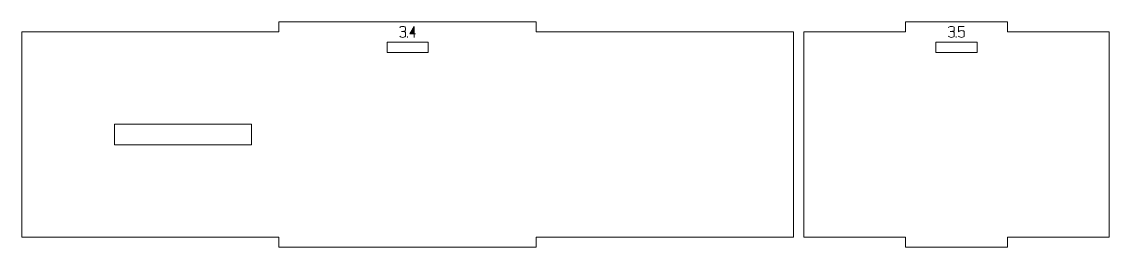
# Model space of a CAD drawing. Header units: centimetres. Extents: x -191 to 212, y -234 to 239.
# Drawn here: x -170.79 to -139.03, y -107.99 to -101.39 of the extents above; entities that cross this region are included whole.
import ezdxf

# ---------------------------------------------------------------- set-up
doc = ezdxf.new("R2010")
doc.units = ezdxf.units.CM
doc.header["$MEASUREMENT"] = 0
doc.layers.add('Capa 1', color=7, linetype='Continuous')

msp = doc.modelspace()

# ---------------------------------------------------------------- hatches: boundary and pattern name
at = {"layer": 'Capa 1', "true_color": 0x3e4095}
h = msp.add_hatch(color=175, dxfattribs=at)
edge = h.paths.add_edge_path()
edge.add_spline(control_points=[(-159.66541, -101.84724), (-159.68895, -101.84724), (-159.7086, -101.8438), (-159.72434, -101.83692), (-159.74009, -101.83004), (-159.74796, -101.82171), (-159.74796, -101.81193), (-159.74796, -101.82171), (-159.74009, -101.83004), (-159.72434, -101.83692), (-159.7086, -101.8438), (-159.68895, -101.84724), (-159.66541, -101.84724), (-159.64187, -101.84724), (-159.62222, -101.8438), (-159.60648, -101.83692), (-159.59073, -101.83004), (-159.58286, -101.82171), (-159.58286, -101.81193), (-159.58286, -101.81193), (-159.58286, -101.70874), (-159.58286, -101.70874), (-159.58286, -101.70048), (-159.58852, -101.6933), (-159.59983, -101.68719), (-159.61114, -101.68107), (-159.64431, -101.67694), (-159.69935, -101.6748), (-159.64462, -101.67144), (-159.61175, -101.66746), (-159.60075, -101.66288), (-159.58974, -101.65829), (-159.58378, -101.6508), (-159.58286, -101.64041), (-159.58286, -101.64041), (-159.58286, -101.56611), (-159.58286, -101.56611), (-159.58286, -101.55633), (-159.59073, -101.548), (-159.60648, -101.54112), (-159.62222, -101.53424), (-159.64187, -101.5308), (-159.66541, -101.5308), (-159.68895, -101.5308), (-159.7086, -101.53424), (-159.72434, -101.54112), (-159.74009, -101.548), (-159.74796, -101.55633), (-159.74796, -101.56611), (-159.74796, -101.55633), (-159.74009, -101.548), (-159.72434, -101.54112), (-159.7086, -101.53424), (-159.68895, -101.5308), (-159.66541, -101.5308), (-159.64187, -101.5308), (-159.62222, -101.53424), (-159.60648, -101.54112), (-159.59073, -101.548), (-159.58286, -101.55633), (-159.58286, -101.56611), (-159.58286, -101.56611), (-159.58286, -101.64041), (-159.58286, -101.64041), (-159.58378, -101.6508), (-159.58974, -101.65829), (-159.60075, -101.66288), (-159.61175, -101.66746), (-159.64462, -101.67144), (-159.69935, -101.6748), (-159.64431, -101.67694), (-159.61114, -101.68107), (-159.59983, -101.68719), (-159.58852, -101.6933), (-159.58286, -101.70048), (-159.58286, -101.70874), (-159.58286, -101.70874), (-159.58286, -101.81193), (-159.58286, -101.81193), (-159.58286, -101.82171), (-159.59073, -101.83004), (-159.60648, -101.83692), (-159.62222, -101.8438), (-159.64187, -101.84724), (-159.66541, -101.84724)], knot_values=[0, 0, 0, 0, 0.03571429, 0.03571429, 0.03571429, 0.07142857, 0.07142857, 0.07142857, 0.10714286, 0.10714286, 0.10714286, 0.14285714, 0.14285714, 0.14285714, 0.17857143, 0.17857143, 0.17857143, 0.21428571, 0.21428571, 0.21428571, 0.25, 0.25, 0.25, 0.28571429, 0.28571429, 0.28571429, 0.32142857, 0.32142857, 0.32142857, 0.35714286, 0.35714286, 0.35714286, 0.39285714, 0.39285714, 0.39285714, 0.42857143, 0.42857143, 0.42857143, 0.46428571, 0.46428571, 0.46428571, 0.5, 0.5, 0.5, 0.53571429, 0.53571429, 0.53571429, 0.57142857, 0.57142857, 0.57142857, 0.60714286, 0.60714286, 0.60714286, 0.64285714, 0.64285714, 0.64285714, 0.67857143, 0.67857143, 0.67857143, 0.71428571, 0.71428571, 0.71428571, 0.75, 0.75, 0.75, 0.78571429, 0.78571429, 0.78571429, 0.82142857, 0.82142857, 0.82142857, 0.85714286, 0.85714286, 0.85714286, 0.89285714, 0.89285714, 0.89285714, 0.92857143, 0.92857143, 0.92857143, 0.96428571, 0.96428571, 0.96428571, 1, 1, 1, 1], degree=3, periodic=1)
h = msp.add_hatch(color=175, dxfattribs=at)
edge = h.paths.add_edge_path()
edge.add_spline(control_points=[(-159.32466, -101.74268), (-159.32466, -101.74268), (-159.32466, -101.53034), (-159.32466, -101.53034), (-159.32466, -101.53034), (-159.45445, -101.74268), (-159.45445, -101.74268), (-159.45445, -101.74268), (-159.32466, -101.74268), (-159.32466, -101.74268)], knot_values=[0, 0, 0, 0, 0.33333333, 0.33333333, 0.33333333, 0.66666667, 0.66666667, 0.66666667, 1, 1, 1, 1], degree=3, periodic=1)
h = msp.add_hatch(color=175, dxfattribs=at)
edge = h.paths.add_edge_path()
edge.add_spline(control_points=[(-159.32466, -101.74268), (-159.32466, -101.74268), (-159.32466, -101.84724), (-159.32466, -101.84724), (-159.32466, -101.84724), (-159.32466, -101.74268), (-159.32466, -101.74268), (-159.32466, -101.74268), (-159.45445, -101.74268), (-159.45445, -101.74268), (-159.45445, -101.74268), (-159.32466, -101.53034), (-159.32466, -101.53034), (-159.32466, -101.53034), (-159.32466, -101.74268), (-159.32466, -101.74268), (-159.32466, -101.74268), (-159.29485, -101.74268), (-159.29485, -101.74268), (-159.29485, -101.74268), (-159.32466, -101.74268), (-159.32466, -101.74268)], knot_values=[0, 0, 0, 0, 0.14285714, 0.14285714, 0.14285714, 0.28571429, 0.28571429, 0.28571429, 0.42857143, 0.42857143, 0.42857143, 0.57142857, 0.57142857, 0.57142857, 0.71428571, 0.71428571, 0.71428571, 0.85714286, 0.85714286, 0.85714286, 1, 1, 1, 1], degree=3, periodic=1)
h = msp.add_hatch(color=175, dxfattribs=at)
edge = h.paths.add_edge_path()
edge.add_spline(control_points=[(-143.63761, -101.84724), (-143.66115, -101.84724), (-143.6808, -101.8438), (-143.69654, -101.83692), (-143.71229, -101.83004), (-143.72016, -101.82171), (-143.72016, -101.81193), (-143.72016, -101.82171), (-143.71229, -101.83004), (-143.69654, -101.83692), (-143.6808, -101.8438), (-143.66115, -101.84724), (-143.63761, -101.84724), (-143.61407, -101.84724), (-143.59442, -101.8438), (-143.57868, -101.83692), (-143.56293, -101.83004), (-143.55506, -101.82171), (-143.55506, -101.81193), (-143.55506, -101.81193), (-143.55506, -101.70874), (-143.55506, -101.70874), (-143.55506, -101.70048), (-143.56072, -101.6933), (-143.57203, -101.68719), (-143.58334, -101.68107), (-143.61651, -101.67694), (-143.67155, -101.6748), (-143.61682, -101.67144), (-143.58395, -101.66746), (-143.57295, -101.66288), (-143.56194, -101.65829), (-143.55598, -101.6508), (-143.55506, -101.64041), (-143.55506, -101.64041), (-143.55506, -101.56611), (-143.55506, -101.56611), (-143.55506, -101.55633), (-143.56293, -101.548), (-143.57868, -101.54112), (-143.59442, -101.53424), (-143.61407, -101.5308), (-143.63761, -101.5308), (-143.66115, -101.5308), (-143.6808, -101.53424), (-143.69654, -101.54112), (-143.71229, -101.548), (-143.72016, -101.55633), (-143.72016, -101.56611), (-143.72016, -101.55633), (-143.71229, -101.548), (-143.69654, -101.54112), (-143.6808, -101.53424), (-143.66115, -101.5308), (-143.63761, -101.5308), (-143.61407, -101.5308), (-143.59442, -101.53424), (-143.57868, -101.54112), (-143.56293, -101.548), (-143.55506, -101.55633), (-143.55506, -101.56611), (-143.55506, -101.56611), (-143.55506, -101.64041), (-143.55506, -101.64041), (-143.55598, -101.6508), (-143.56194, -101.65829), (-143.57295, -101.66288), (-143.58395, -101.66746), (-143.61682, -101.67144), (-143.67155, -101.6748), (-143.61651, -101.67694), (-143.58334, -101.68107), (-143.57203, -101.68719), (-143.56072, -101.6933), (-143.55506, -101.70048), (-143.55506, -101.70874), (-143.55506, -101.70874), (-143.55506, -101.81193), (-143.55506, -101.81193), (-143.55506, -101.82171), (-143.56293, -101.83004), (-143.57868, -101.83692), (-143.59442, -101.8438), (-143.61407, -101.84724), (-143.63761, -101.84724)], knot_values=[0, 0, 0, 0, 0.03571429, 0.03571429, 0.03571429, 0.07142857, 0.07142857, 0.07142857, 0.10714286, 0.10714286, 0.10714286, 0.14285714, 0.14285714, 0.14285714, 0.17857143, 0.17857143, 0.17857143, 0.21428571, 0.21428571, 0.21428571, 0.25, 0.25, 0.25, 0.28571429, 0.28571429, 0.28571429, 0.32142857, 0.32142857, 0.32142857, 0.35714286, 0.35714286, 0.35714286, 0.39285714, 0.39285714, 0.39285714, 0.42857143, 0.42857143, 0.42857143, 0.46428571, 0.46428571, 0.46428571, 0.5, 0.5, 0.5, 0.53571429, 0.53571429, 0.53571429, 0.57142857, 0.57142857, 0.57142857, 0.60714286, 0.60714286, 0.60714286, 0.64285714, 0.64285714, 0.64285714, 0.67857143, 0.67857143, 0.67857143, 0.71428571, 0.71428571, 0.71428571, 0.75, 0.75, 0.75, 0.78571429, 0.78571429, 0.78571429, 0.82142857, 0.82142857, 0.82142857, 0.85714286, 0.85714286, 0.85714286, 0.89285714, 0.89285714, 0.89285714, 0.92857143, 0.92857143, 0.92857143, 0.96428571, 0.96428571, 0.96428571, 1, 1, 1, 1], degree=3, periodic=1)
h = msp.add_hatch(color=175, dxfattribs=at)
edge = h.paths.add_edge_path()
edge.add_spline(control_points=[(-143.3441, -101.84724), (-143.36764, -101.84724), (-143.38729, -101.8438), (-143.40303, -101.83692), (-143.41878, -101.83004), (-143.42665, -101.82171), (-143.42665, -101.81193), (-143.42665, -101.82171), (-143.41878, -101.83004), (-143.40303, -101.83692), (-143.38729, -101.8438), (-143.36764, -101.84724), (-143.3441, -101.84724), (-143.32056, -101.84724), (-143.30091, -101.8438), (-143.28517, -101.83692), (-143.26942, -101.83004), (-143.26155, -101.82171), (-143.26155, -101.81193), (-143.26155, -101.81193), (-143.26155, -101.68627), (-143.26155, -101.68627), (-143.26155, -101.67648), (-143.26942, -101.66815), (-143.28517, -101.66127), (-143.30091, -101.65439), (-143.32056, -101.65095), (-143.3441, -101.65095), (-143.3655, -101.65279), (-143.38201, -101.65524), (-143.39363, -101.65829), (-143.40525, -101.66135), (-143.41625, -101.67068), (-143.42665, -101.68627), (-143.42665, -101.68627), (-143.42665, -101.5308), (-143.42665, -101.5308), (-143.42665, -101.5308), (-143.26705, -101.5308), (-143.26705, -101.5308), (-143.26705, -101.5308), (-143.42665, -101.5308), (-143.42665, -101.5308), (-143.42665, -101.5308), (-143.42665, -101.68627), (-143.42665, -101.68627), (-143.41625, -101.67068), (-143.40525, -101.66135), (-143.39363, -101.65829), (-143.38201, -101.65524), (-143.3655, -101.65279), (-143.3441, -101.65095), (-143.32056, -101.65095), (-143.30091, -101.65439), (-143.28517, -101.66127), (-143.26942, -101.66815), (-143.26155, -101.67648), (-143.26155, -101.68627), (-143.26155, -101.68627), (-143.26155, -101.81193), (-143.26155, -101.81193), (-143.26155, -101.82171), (-143.26942, -101.83004), (-143.28517, -101.83692), (-143.30091, -101.8438), (-143.32056, -101.84724), (-143.3441, -101.84724)], knot_values=[0, 0, 0, 0, 0.04545455, 0.04545455, 0.04545455, 0.09090909, 0.09090909, 0.09090909, 0.13636364, 0.13636364, 0.13636364, 0.18181818, 0.18181818, 0.18181818, 0.22727273, 0.22727273, 0.22727273, 0.27272727, 0.27272727, 0.27272727, 0.31818182, 0.31818182, 0.31818182, 0.36363636, 0.36363636, 0.36363636, 0.40909091, 0.40909091, 0.40909091, 0.45454545, 0.45454545, 0.45454545, 0.5, 0.5, 0.5, 0.54545455, 0.54545455, 0.54545455, 0.59090909, 0.59090909, 0.59090909, 0.63636364, 0.63636364, 0.63636364, 0.68181818, 0.68181818, 0.68181818, 0.72727273, 0.72727273, 0.72727273, 0.77272727, 0.77272727, 0.77272727, 0.81818182, 0.81818182, 0.81818182, 0.86363636, 0.86363636, 0.86363636, 0.90909091, 0.90909091, 0.90909091, 0.95454545, 0.95454545, 0.95454545, 1, 1, 1, 1], degree=3, periodic=1)
h = msp.add_hatch(color=175, dxfattribs=at)
edge = h.paths.add_edge_path()
edge.add_spline(control_points=[(-159.52783, -101.84724), (-159.52783, -101.84724), (-159.52783, -101.82477), (-159.52783, -101.82477), (-159.52783, -101.82477), (-159.52783, -101.84724), (-159.52783, -101.84724)], knot_values=[0, 0, 0, 0, 0.5, 0.5, 0.5, 1, 1, 1, 1], degree=3, periodic=1)
h = msp.add_hatch(color=175, dxfattribs=at)
edge = h.paths.add_edge_path()
edge.add_spline(control_points=[(-143.50003, -101.84724), (-143.50003, -101.84724), (-143.50003, -101.82477), (-143.50003, -101.82477), (-143.50003, -101.82477), (-143.50003, -101.84724), (-143.50003, -101.84724)], knot_values=[0, 0, 0, 0, 0.5, 0.5, 0.5, 1, 1, 1, 1], degree=3, periodic=1)

# ---------------------------------------------------------------- linework, layer by layer
at = {"layer": 'Capa 1', "color": 240, "lineweight": 20}
for points, knots in [([(-148.25298, -107.69004), (-148.25298, -107.69004), (-148.25298, -101.69004), (-148.25298, -101.69004), (-148.25298, -101.69004), (-155.76527, -101.69004), (-155.76527, -101.69004), (-155.76527, -101.69004), (-155.76527, -101.39004), (-155.76527, -101.39004), (-155.76527, -101.39004), (-163.27755, -101.39004), (-163.27755, -101.39004), (-163.27755, -101.39004), (-163.27755, -101.69004), (-163.27755, -101.69004), (-163.27755, -101.69004), (-170.78984, -101.69004), (-170.78984, -101.69004), (-170.78984, -101.69004), (-170.78984, -107.69004), (-170.78984, -107.69004), (-170.78984, -107.69004), (-163.27755, -107.69004), (-163.27755, -107.69004), (-163.27755, -107.69004), (-163.27755, -107.99004), (-163.27755, -107.99004), (-163.27755, -107.99004), (-155.76527, -107.99004), (-155.76527, -107.99004), (-155.76527, -107.99004), (-155.76527, -107.69004), (-155.76527, -107.69004), (-155.76527, -107.69004), (-148.25298, -107.69004), (-148.25298, -107.69004)], [0, 0, 0, 0, 0.08333333, 0.08333333, 0.08333333, 0.16666667, 0.16666667, 0.16666667, 0.25, 0.25, 0.25, 0.33333333, 0.33333333, 0.33333333, 0.41666667, 0.41666667, 0.41666667, 0.5, 0.5, 0.5, 0.58333333, 0.58333333, 0.58333333, 0.66666667, 0.66666667, 0.66666667, 0.75, 0.75, 0.75, 0.83333333, 0.83333333, 0.83333333, 0.91666667, 0.91666667, 0.91666667, 1, 1, 1, 1]), ([(-147.95298, -101.69004), (-147.95298, -101.69004), (-147.95298, -107.69004), (-147.95298, -107.69004), (-147.95298, -107.69004), (-144.97823, -107.69004), (-144.97823, -107.69004), (-144.97823, -107.69004), (-144.97823, -107.99004), (-144.97823, -107.99004), (-144.97823, -107.99004), (-142.00349, -107.99004), (-142.00349, -107.99004), (-142.00349, -107.99004), (-142.00349, -107.69004), (-142.00349, -107.69004), (-142.00349, -107.69004), (-139.02874, -107.69004), (-139.02874, -107.69004), (-139.02874, -107.69004), (-139.02874, -101.69004), (-139.02874, -101.69004), (-139.02874, -101.69004), (-142.00349, -101.69004), (-142.00349, -101.69004), (-142.00349, -101.69004), (-142.00349, -101.39004), (-142.00349, -101.39004), (-142.00349, -101.39004), (-144.97823, -101.39004), (-144.97823, -101.39004), (-144.97823, -101.39004), (-144.97823, -101.69004), (-144.97823, -101.69004), (-144.97823, -101.69004), (-147.95298, -101.69004), (-147.95298, -101.69004)], [0, 0, 0, 0, 0.08333333, 0.08333333, 0.08333333, 0.16666667, 0.16666667, 0.16666667, 0.25, 0.25, 0.25, 0.33333333, 0.33333333, 0.33333333, 0.41666667, 0.41666667, 0.41666667, 0.5, 0.5, 0.5, 0.58333333, 0.58333333, 0.58333333, 0.66666667, 0.66666667, 0.66666667, 0.75, 0.75, 0.75, 0.83333333, 0.83333333, 0.83333333, 0.91666667, 0.91666667, 0.91666667, 1, 1, 1, 1]), ([(-160.12141, -102.2901), (-160.12141, -102.2901), (-158.92141, -102.2901), (-158.92141, -102.2901), (-158.92141, -102.2901), (-158.92141, -101.9901), (-158.92141, -101.9901), (-158.92141, -101.9901), (-160.12141, -101.9901), (-160.12141, -101.9901), (-160.12141, -101.9901), (-160.12141, -102.2901), (-160.12141, -102.2901)], [0, 0, 0, 0, 0.25, 0.25, 0.25, 0.5, 0.5, 0.5, 0.75, 0.75, 0.75, 1, 1, 1, 1]), ([(-144.09086, -102.2901), (-144.09086, -102.2901), (-142.89086, -102.2901), (-142.89086, -102.2901), (-142.89086, -102.2901), (-142.89086, -101.9901), (-142.89086, -101.9901), (-142.89086, -101.9901), (-144.09086, -101.9901), (-144.09086, -101.9901), (-144.09086, -101.9901), (-144.09086, -102.2901), (-144.09086, -102.2901)], [0, 0, 0, 0, 0.25, 0.25, 0.25, 0.5, 0.5, 0.5, 0.75, 0.75, 0.75, 1, 1, 1, 1]), ([(-164.08304, -104.99004), (-164.08304, -104.99004), (-168.08304, -104.99004), (-168.08304, -104.99004), (-168.08304, -104.99004), (-168.08304, -104.39004), (-168.08304, -104.39004), (-168.08304, -104.39004), (-164.08304, -104.39004), (-164.08304, -104.39004), (-164.08304, -104.39004), (-164.08304, -104.99004), (-164.08304, -104.99004)], [0, 0, 0, 0, 0.25, 0.25, 0.25, 0.5, 0.5, 0.5, 0.75, 0.75, 0.75, 1, 1, 1, 1])]:
    msp.add_open_spline(points, degree=3, knots=knots, dxfattribs=at)
at = {"layer": 'Capa 1', "color": 114, "lineweight": 9}
for points, knots in [([(-159.66541, -101.84724), (-159.68895, -101.84724), (-159.7086, -101.8438), (-159.72434, -101.83692), (-159.74009, -101.83004), (-159.74796, -101.82171), (-159.74796, -101.81193), (-159.74796, -101.82171), (-159.74009, -101.83004), (-159.72434, -101.83692), (-159.7086, -101.8438), (-159.68895, -101.84724), (-159.66541, -101.84724), (-159.64187, -101.84724), (-159.62222, -101.8438), (-159.60648, -101.83692), (-159.59073, -101.83004), (-159.58286, -101.82171), (-159.58286, -101.81193), (-159.58286, -101.81193), (-159.58286, -101.70874), (-159.58286, -101.70874), (-159.58286, -101.70048), (-159.58852, -101.6933), (-159.59983, -101.68719), (-159.61114, -101.68107), (-159.64431, -101.67694), (-159.69935, -101.6748), (-159.64462, -101.67144), (-159.61175, -101.66746), (-159.60075, -101.66288), (-159.58974, -101.65829), (-159.58378, -101.6508), (-159.58286, -101.64041), (-159.58286, -101.64041), (-159.58286, -101.56611), (-159.58286, -101.56611), (-159.58286, -101.55633), (-159.59073, -101.548), (-159.60648, -101.54112), (-159.62222, -101.53424), (-159.64187, -101.5308), (-159.66541, -101.5308), (-159.68895, -101.5308), (-159.7086, -101.53424), (-159.72434, -101.54112), (-159.74009, -101.548), (-159.74796, -101.55633), (-159.74796, -101.56611), (-159.74796, -101.55633), (-159.74009, -101.548), (-159.72434, -101.54112), (-159.7086, -101.53424), (-159.68895, -101.5308), (-159.66541, -101.5308), (-159.64187, -101.5308), (-159.62222, -101.53424), (-159.60648, -101.54112), (-159.59073, -101.548), (-159.58286, -101.55633), (-159.58286, -101.56611), (-159.58286, -101.56611), (-159.58286, -101.64041), (-159.58286, -101.64041), (-159.58378, -101.6508), (-159.58974, -101.65829), (-159.60075, -101.66288), (-159.61175, -101.66746), (-159.64462, -101.67144), (-159.69935, -101.6748), (-159.64431, -101.67694), (-159.61114, -101.68107), (-159.59983, -101.68719), (-159.58852, -101.6933), (-159.58286, -101.70048), (-159.58286, -101.70874), (-159.58286, -101.70874), (-159.58286, -101.81193), (-159.58286, -101.81193), (-159.58286, -101.82171), (-159.59073, -101.83004), (-159.60648, -101.83692), (-159.62222, -101.8438), (-159.64187, -101.84724), (-159.66541, -101.84724)], [0, 0, 0, 0, 0.03571429, 0.03571429, 0.03571429, 0.07142857, 0.07142857, 0.07142857, 0.10714286, 0.10714286, 0.10714286, 0.14285714, 0.14285714, 0.14285714, 0.17857143, 0.17857143, 0.17857143, 0.21428571, 0.21428571, 0.21428571, 0.25, 0.25, 0.25, 0.28571429, 0.28571429, 0.28571429, 0.32142857, 0.32142857, 0.32142857, 0.35714286, 0.35714286, 0.35714286, 0.39285714, 0.39285714, 0.39285714, 0.42857143, 0.42857143, 0.42857143, 0.46428571, 0.46428571, 0.46428571, 0.5, 0.5, 0.5, 0.53571429, 0.53571429, 0.53571429, 0.57142857, 0.57142857, 0.57142857, 0.60714286, 0.60714286, 0.60714286, 0.64285714, 0.64285714, 0.64285714, 0.67857143, 0.67857143, 0.67857143, 0.71428571, 0.71428571, 0.71428571, 0.75, 0.75, 0.75, 0.78571429, 0.78571429, 0.78571429, 0.82142857, 0.82142857, 0.82142857, 0.85714286, 0.85714286, 0.85714286, 0.89285714, 0.89285714, 0.89285714, 0.92857143, 0.92857143, 0.92857143, 0.96428571, 0.96428571, 0.96428571, 1, 1, 1, 1]), ([(-159.32466, -101.74268), (-159.32466, -101.74268), (-159.32466, -101.53034), (-159.32466, -101.53034), (-159.32466, -101.53034), (-159.45445, -101.74268), (-159.45445, -101.74268), (-159.45445, -101.74268), (-159.32466, -101.74268), (-159.32466, -101.74268)], [0, 0, 0, 0, 0.33333333, 0.33333333, 0.33333333, 0.66666667, 0.66666667, 0.66666667, 1, 1, 1, 1]), ([(-159.32466, -101.74268), (-159.32466, -101.74268), (-159.32466, -101.84724), (-159.32466, -101.84724), (-159.32466, -101.84724), (-159.32466, -101.74268), (-159.32466, -101.74268), (-159.32466, -101.74268), (-159.45445, -101.74268), (-159.45445, -101.74268), (-159.45445, -101.74268), (-159.32466, -101.53034), (-159.32466, -101.53034), (-159.32466, -101.53034), (-159.32466, -101.74268), (-159.32466, -101.74268), (-159.32466, -101.74268), (-159.29485, -101.74268), (-159.29485, -101.74268), (-159.29485, -101.74268), (-159.32466, -101.74268), (-159.32466, -101.74268)], [0, 0, 0, 0, 0.14285714, 0.14285714, 0.14285714, 0.28571429, 0.28571429, 0.28571429, 0.42857143, 0.42857143, 0.42857143, 0.57142857, 0.57142857, 0.57142857, 0.71428571, 0.71428571, 0.71428571, 0.85714286, 0.85714286, 0.85714286, 1, 1, 1, 1]), ([(-143.63761, -101.84724), (-143.66115, -101.84724), (-143.6808, -101.8438), (-143.69654, -101.83692), (-143.71229, -101.83004), (-143.72016, -101.82171), (-143.72016, -101.81193), (-143.72016, -101.82171), (-143.71229, -101.83004), (-143.69654, -101.83692), (-143.6808, -101.8438), (-143.66115, -101.84724), (-143.63761, -101.84724), (-143.61407, -101.84724), (-143.59442, -101.8438), (-143.57868, -101.83692), (-143.56293, -101.83004), (-143.55506, -101.82171), (-143.55506, -101.81193), (-143.55506, -101.81193), (-143.55506, -101.70874), (-143.55506, -101.70874), (-143.55506, -101.70048), (-143.56072, -101.6933), (-143.57203, -101.68719), (-143.58334, -101.68107), (-143.61651, -101.67694), (-143.67155, -101.6748), (-143.61682, -101.67144), (-143.58395, -101.66746), (-143.57295, -101.66288), (-143.56194, -101.65829), (-143.55598, -101.6508), (-143.55506, -101.64041), (-143.55506, -101.64041), (-143.55506, -101.56611), (-143.55506, -101.56611), (-143.55506, -101.55633), (-143.56293, -101.548), (-143.57868, -101.54112), (-143.59442, -101.53424), (-143.61407, -101.5308), (-143.63761, -101.5308), (-143.66115, -101.5308), (-143.6808, -101.53424), (-143.69654, -101.54112), (-143.71229, -101.548), (-143.72016, -101.55633), (-143.72016, -101.56611), (-143.72016, -101.55633), (-143.71229, -101.548), (-143.69654, -101.54112), (-143.6808, -101.53424), (-143.66115, -101.5308), (-143.63761, -101.5308), (-143.61407, -101.5308), (-143.59442, -101.53424), (-143.57868, -101.54112), (-143.56293, -101.548), (-143.55506, -101.55633), (-143.55506, -101.56611), (-143.55506, -101.56611), (-143.55506, -101.64041), (-143.55506, -101.64041), (-143.55598, -101.6508), (-143.56194, -101.65829), (-143.57295, -101.66288), (-143.58395, -101.66746), (-143.61682, -101.67144), (-143.67155, -101.6748), (-143.61651, -101.67694), (-143.58334, -101.68107), (-143.57203, -101.68719), (-143.56072, -101.6933), (-143.55506, -101.70048), (-143.55506, -101.70874), (-143.55506, -101.70874), (-143.55506, -101.81193), (-143.55506, -101.81193), (-143.55506, -101.82171), (-143.56293, -101.83004), (-143.57868, -101.83692), (-143.59442, -101.8438), (-143.61407, -101.84724), (-143.63761, -101.84724)], [0, 0, 0, 0, 0.03571429, 0.03571429, 0.03571429, 0.07142857, 0.07142857, 0.07142857, 0.10714286, 0.10714286, 0.10714286, 0.14285714, 0.14285714, 0.14285714, 0.17857143, 0.17857143, 0.17857143, 0.21428571, 0.21428571, 0.21428571, 0.25, 0.25, 0.25, 0.28571429, 0.28571429, 0.28571429, 0.32142857, 0.32142857, 0.32142857, 0.35714286, 0.35714286, 0.35714286, 0.39285714, 0.39285714, 0.39285714, 0.42857143, 0.42857143, 0.42857143, 0.46428571, 0.46428571, 0.46428571, 0.5, 0.5, 0.5, 0.53571429, 0.53571429, 0.53571429, 0.57142857, 0.57142857, 0.57142857, 0.60714286, 0.60714286, 0.60714286, 0.64285714, 0.64285714, 0.64285714, 0.67857143, 0.67857143, 0.67857143, 0.71428571, 0.71428571, 0.71428571, 0.75, 0.75, 0.75, 0.78571429, 0.78571429, 0.78571429, 0.82142857, 0.82142857, 0.82142857, 0.85714286, 0.85714286, 0.85714286, 0.89285714, 0.89285714, 0.89285714, 0.92857143, 0.92857143, 0.92857143, 0.96428571, 0.96428571, 0.96428571, 1, 1, 1, 1]), ([(-143.3441, -101.84724), (-143.36764, -101.84724), (-143.38729, -101.8438), (-143.40303, -101.83692), (-143.41878, -101.83004), (-143.42665, -101.82171), (-143.42665, -101.81193), (-143.42665, -101.82171), (-143.41878, -101.83004), (-143.40303, -101.83692), (-143.38729, -101.8438), (-143.36764, -101.84724), (-143.3441, -101.84724), (-143.32056, -101.84724), (-143.30091, -101.8438), (-143.28517, -101.83692), (-143.26942, -101.83004), (-143.26155, -101.82171), (-143.26155, -101.81193), (-143.26155, -101.81193), (-143.26155, -101.68627), (-143.26155, -101.68627), (-143.26155, -101.67648), (-143.26942, -101.66815), (-143.28517, -101.66127), (-143.30091, -101.65439), (-143.32056, -101.65095), (-143.3441, -101.65095), (-143.3655, -101.65279), (-143.38201, -101.65524), (-143.39363, -101.65829), (-143.40525, -101.66135), (-143.41625, -101.67068), (-143.42665, -101.68627), (-143.42665, -101.68627), (-143.42665, -101.5308), (-143.42665, -101.5308), (-143.42665, -101.5308), (-143.26705, -101.5308), (-143.26705, -101.5308), (-143.26705, -101.5308), (-143.42665, -101.5308), (-143.42665, -101.5308), (-143.42665, -101.5308), (-143.42665, -101.68627), (-143.42665, -101.68627), (-143.41625, -101.67068), (-143.40525, -101.66135), (-143.39363, -101.65829), (-143.38201, -101.65524), (-143.3655, -101.65279), (-143.3441, -101.65095), (-143.32056, -101.65095), (-143.30091, -101.65439), (-143.28517, -101.66127), (-143.26942, -101.66815), (-143.26155, -101.67648), (-143.26155, -101.68627), (-143.26155, -101.68627), (-143.26155, -101.81193), (-143.26155, -101.81193), (-143.26155, -101.82171), (-143.26942, -101.83004), (-143.28517, -101.83692), (-143.30091, -101.8438), (-143.32056, -101.84724), (-143.3441, -101.84724)], [0, 0, 0, 0, 0.04545455, 0.04545455, 0.04545455, 0.09090909, 0.09090909, 0.09090909, 0.13636364, 0.13636364, 0.13636364, 0.18181818, 0.18181818, 0.18181818, 0.22727273, 0.22727273, 0.22727273, 0.27272727, 0.27272727, 0.27272727, 0.31818182, 0.31818182, 0.31818182, 0.36363636, 0.36363636, 0.36363636, 0.40909091, 0.40909091, 0.40909091, 0.45454545, 0.45454545, 0.45454545, 0.5, 0.5, 0.5, 0.54545455, 0.54545455, 0.54545455, 0.59090909, 0.59090909, 0.59090909, 0.63636364, 0.63636364, 0.63636364, 0.68181818, 0.68181818, 0.68181818, 0.72727273, 0.72727273, 0.72727273, 0.77272727, 0.77272727, 0.77272727, 0.81818182, 0.81818182, 0.81818182, 0.86363636, 0.86363636, 0.86363636, 0.90909091, 0.90909091, 0.90909091, 0.95454545, 0.95454545, 0.95454545, 1, 1, 1, 1]), ([(-159.52783, -101.84724), (-159.52783, -101.84724), (-159.52783, -101.82477), (-159.52783, -101.82477), (-159.52783, -101.82477), (-159.52783, -101.84724), (-159.52783, -101.84724)], [0, 0, 0, 0, 0.5, 0.5, 0.5, 1, 1, 1, 1]), ([(-143.50003, -101.84724), (-143.50003, -101.84724), (-143.50003, -101.82477), (-143.50003, -101.82477), (-143.50003, -101.82477), (-143.50003, -101.84724), (-143.50003, -101.84724)], [0, 0, 0, 0, 0.5, 0.5, 0.5, 1, 1, 1, 1])]:
    msp.add_open_spline(points, degree=3, knots=knots, dxfattribs=at)

doc.saveas('drawing.dxf')
